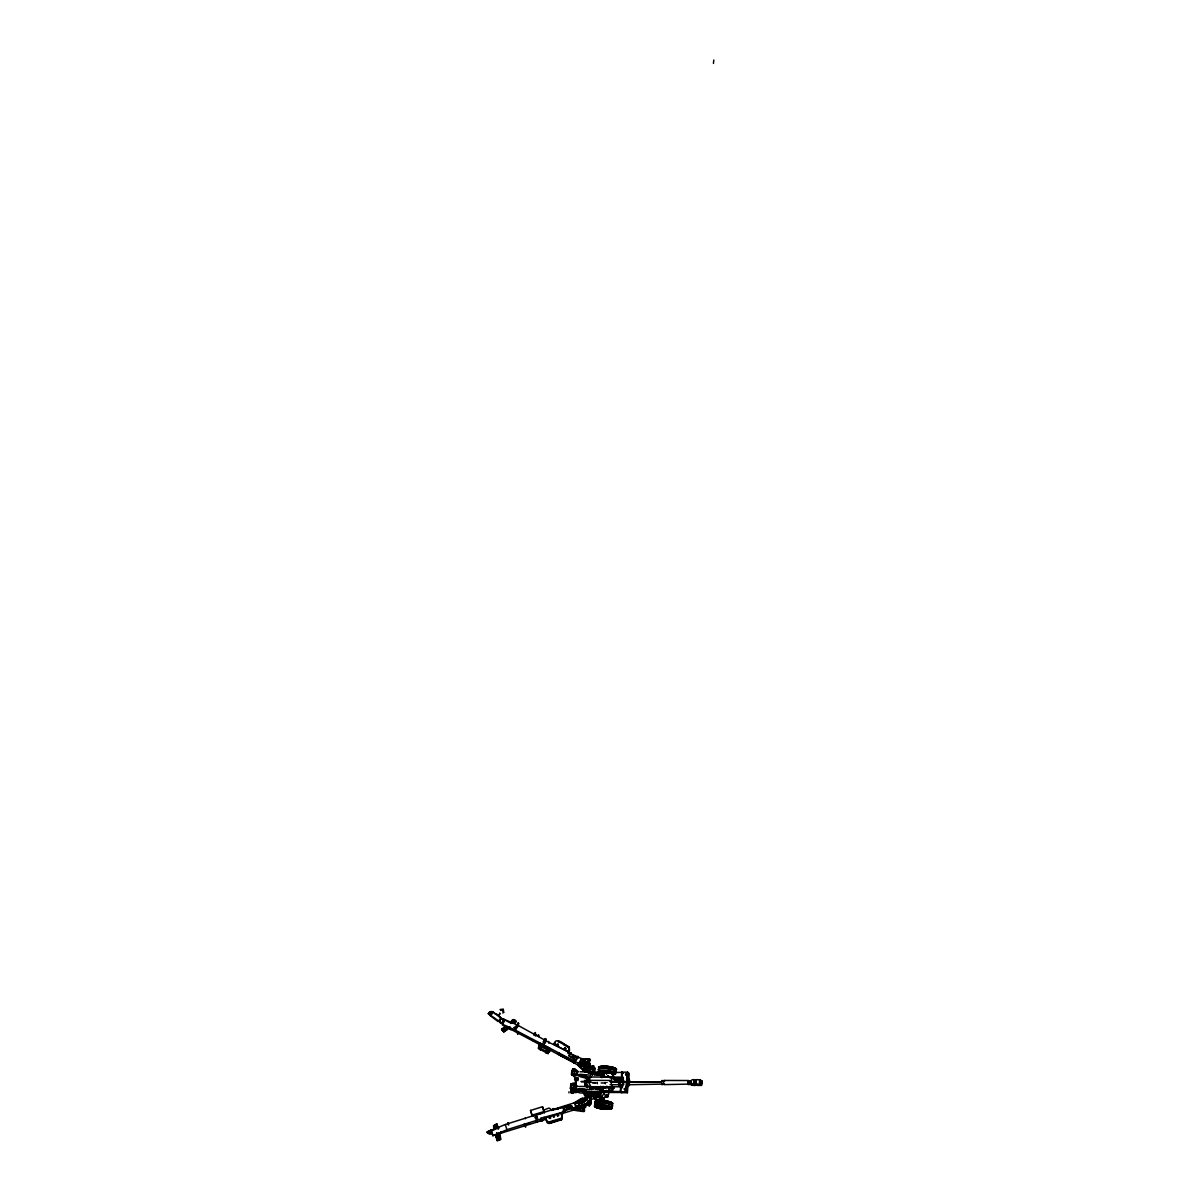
<?xml version="1.0" encoding="UTF-8"?>
<svg xmlns="http://www.w3.org/2000/svg" width="1201" height="1201" viewBox="0 0 1201 1201"><rect width="100%" height="100%" fill="white"/><g stroke="black" fill="none" stroke-linecap="round" stroke-linejoin="round"><path stroke-width="0.75" stroke-dasharray="5 3.75" d="M607.631 1082.326L605.844 1082.446M592.153 1083.077L608.877 1083.077M592.168 1082.867L608.892 1082.912M590.832 1082.416L599.419 1083.467M597.573 1083.647A11.785 11.5 -4.1 0 0 597.377 1082.131L597.437 1082.987A11.785 11.5 -4.1 0 1 597.603 1084.098A10.869 10.614 -4.1 0 0 597.708 1083.302L597.362 1082.476M597.693 1083.812L597.573 1082.266A10.869 10.614 -4.1 0 1 597.648 1083.662A10.869 10.614 -4.1 0 0 597.633 1083.107M604.929 1082.837A9.833 9.593 -4.1 0 1 605.199 1083.797M604.583 1082.416A9.833 9.593 -4.1 0 1 605.229 1084.293"/><path stroke-width="1.5" d="M588.925 1059.612L588.955 1060.933M589.361 1060.768L589.376 1059.747M494.106 1129.571L495.623 1128.204C492.95 1121.599 497.469 1128.67 494.121 1129.27M497.634 1135.876L495.698 1135.545L497.229 1134.344L495.743 1135.335M495.878 1135.696L496.208 1137.497M497.259 1140.665L500.817 1139.164L499.691 1133.249M625.541 1089.667L624.355 1089.532L625.601 1088.902L624.4 1088.451L624.82 1090.013M626.637 1075.045C624.1 1073.199 627.477 1075.526 625.601 1074.88M625.496 1074.009L626.697 1074.294M585.142 1065.617L585.247 1066.068A1.892 1.847 -4.1 0 1 586.043 1066.383L587.019 1067.104A20.612 20.117 -4.1 0 1 590.291 1069.686L590.712 1069.115A22.774 22.219 -4.1 0 1 587.709 1065.933L587.424 1065.452A8.332 8.137 -4.1 0 0 585.803 1064.461L585.292 1065.737M576.075 1087.671L576.195 1085.554L576.015 1087.596M577.065 1086.74A20.492 4.429 4.3 0 1 576.42 1086.365L575.985 1088.707L576.135 1086.89M579.993 1071.757L590.862 1072.103L590.832 1073.184M591.372 1088.436L591.357 1087.821M591.523 1087.46L591.492 1086.575L591.387 1087.43M591.898 1089.082L592.018 1087.49M592.543 1087.205L592.333 1088.722M592.543 1072.718L592.513 1073.154M592.934 1074.505L593.024 1072.838A2.897 2.837 -4.1 0 0 594.69 1070.376L594.705 1068.019L591.583 1069.46M593.354 1089.037L593.489 1087.325M593.624 1073.169L593.444 1073.649M594.06 1074.325L594.045 1073.664M594.015 1087.581L593.849 1088.601M594.435 1074.91L594.585 1072.898M595.471 1087.4L595.336 1088.917M596.462 1087.475L596.492 1088.932M596.372 1088.286L596.552 1087.475M596.912 1089.427L596.927 1088.962M596.912 1088.316L597.047 1088.031M597.467 1075.015L597.497 1074.325M597.993 1075.06L598.083 1074.37M598.023 1087.686L597.813 1089.607L598.008 1088.091M598.533 1074.625L598.533 1073.724M598.428 1088.992L598.503 1087.536M597.948 1088.556L598.503 1087.656L598.353 1089.322M598.999 1075.075L599.044 1073.229L598.894 1075.045M598.939 1089.022L598.999 1087.581L598.969 1088.556M599.569 1073.484L599.524 1073.289M600.05 1074.069L599.884 1075.315L599.99 1074.039M599.764 1089.667L599.824 1088.211M599.96 1087.971L599.809 1088.451M600.455 1075.015L600.53 1073.364L600.41 1074.685M602.572 1089.862C600.98 1090.328 598.984 1087.355 601.055 1088.526M601.025 1073.904L600.89 1075.405L600.98 1074.61M601.371 1074.49L601.476 1073.454L601.326 1075.195M575.864 1081.125L575.819 1083.182A3.153 0.976 -89.9 0 0 575.819 1083.902L570.775 1084.173L570.46 1088.496L571.316 1084.218M571.856 1092.099C573.327 1093.405 573.462 1085.269 571.841 1092.054M575.895 1083.302L575.654 1081.17A3.993 1.246 -89.9 0 1 575.804 1080.119L575.864 1080.269M589.361 1078.663L589.196 1082.972L590.637 1086.47M612.84 1086.77C608.532 1081.666 613.966 1076.501 613.921 1072.343M575.955 1079.924A3.558 1.111 -89.9 0 0 575.774 1080.66L575.654 1082.401A3.558 1.111 -89.9 0 0 576 1084.818M627.928 1077.882L627.162 1078.768L627.628 1078.063M568.313 1108.433C565.686 1104.785 574.513 1104.44 571.511 1108.223M567.908 1107.082L568.974 1108.883L572.051 1107.412M629.759 1081.485A3.348 1.036 -89.8 0 0 628.228 1079.594L628.153 1084.293L629.354 1084.158M575.444 1080.179L575.429 1078.618M577.696 1078.618L577.891 1080.735M577.666 1079.023L577.681 1079.789M581.254 1081.5L584.692 1081.425L585.548 1084.383L586.418 1083.918M586.253 1081.44L586.448 1080.33M586.719 1080.6L586.658 1082.671L586.884 1081.801M587.499 1079.083L587.589 1078.318M588.19 1080.33L588.31 1082.641L588.805 1081.365M614.011 1079.083L614.777 1080.75M616.278 1079.098L616.278 1080.014M618.95 1081.47L618.935 1081.26M618.575 1079.549L618.695 1078.483M619.866 1079.144C621.923 1080.134 615.678 1083.948 620.256 1084.908M594.705 1068.019L594.645 1069.731A2.897 2.837 -4.1 0 1 592.994 1072.193M599.239 1093.826L597.362 1094.126L598.233 1092.054M598.428 1094.426L599.449 1094.126M576.06 1079.654L575.864 1082.762M576.945 1072.748L576.87 1074.294L576.975 1073.454M577.08 1071.877L576.915 1072.778M578.897 1086.47L589.781 1086.5L589.751 1087.566M591.327 1088.722L591.282 1089.742L591.432 1088.797M594.99 1073.724L594.96 1074.85M596.417 1074.55L596.522 1073.829M596.342 1089.457L596.507 1088.691M596.987 1074.294L596.972 1075.105L597.047 1073.619M598.909 1074.715L599.074 1074.174M599.479 1074.895L599.434 1074.294M599.464 1088.121L599.374 1089.097M626.997 1086.665L626.907 1086.35M614.342 1072.673L615.663 1073.229A9.083 1.952 6.1 0 0 604.628 1070.646A8.857 1.907 6.1 0 0 598.638 1072.358M614.807 1072.523L615.212 1073.184M615.452 1074.249L614.086 1073.694M615.482 1073.964L615.002 1072.163L614.236 1073.739M572.382 1057.36L568.884 1055.919L570.205 1053.998L572.742 1055.169L571.826 1057.856L568.989 1055.544M577.216 1058.486C568.148 1050.89 576.33 1066.338 576.915 1057.465M584.497 1069.1L584.166 1070.271L583.296 1069.521M595.546 1073.514L595.546 1074.43M597.497 1088.526L597.497 1087.536L597.392 1088.346M599.839 1088.932L599.884 1088.436M575.925 1081.996L575.519 1081.951M590.742 1082.011L584.707 1081.2A4.008 1.246 -89.9 0 1 584.842 1080.254M592.934 1088.556L592.949 1087.46M594.405 1088.661L594.465 1087.881M595.906 1088.767L595.966 1087.986M597.513 1074.43L597.633 1073.109M597.467 1088.271L597.422 1089.352M600.275 1089.652L600.38 1088.376M701.939 1082.581L701.789 1080.825L700.874 1081.621M601.911 1089.592L600.38 1088.887M603.457 1074.054L601.491 1073.724L602.422 1074.069M575.639 1081.621L575.985 1080.78M490.128 1131.958L489.212 1132.348L489.873 1131.222M595.936 1088.241L595.891 1089.442L595.981 1088.661M597.963 1074.189L598.023 1073.514M597.437 1088.331L597.392 1089.412M599.449 1074.024L599.479 1075M600.05 1074.31L600.005 1074.775M575.279 1107.772L576.15 1110.61L582.8 1111.465L582.905 1108.613M571.511 1074.475C571.496 1060.348 584.917 1078.678 571.526 1074.159M573.658 1084.218C576.765 1084.323 568.598 1094.847 571.121 1085.974M571.136 1085.149L575.579 1084.743A20.492 4.429 4.3 0 0 577.906 1086.289M576.33 1074.73L576.66 1070.421L572.367 1070.196L571.781 1075.285L574.678 1075.15M573.793 1091.379L573.763 1089.968L571.181 1089.787L571.106 1092.174L573.688 1092.355L573.808 1090.478L571.211 1090.298M572.637 1071.457L572.727 1069.25L575.309 1069.43L575.414 1070.827M573.763 1089.968L573.748 1093.045L571.151 1092.865L571.181 1089.787M572.802 1088.481L573.748 1084.173M573.147 1088.181L573.297 1089.037M574.724 1070.872L574.108 1070.707M571.015 1085.103L573.658 1084.503L571.331 1084.638M577.696 1077.837L574.318 1076.727L574.378 1075.886M574.348 1075.12L574.498 1070.166M575.189 1071.112L575.309 1069.43M570.775 1084.173C579.903 1078.678 573.898 1096.663 575.609 1084.428M588.505 1102.578L586.508 1103.584A13.827 13.496 -4.1 0 1 584.286 1104.89L582.23 1104.965A1.937 1.892 -4.1 0 1 581.194 1103.284L581.329 1101.662A1.892 1.847 -4.1 0 0 582.215 1101.602L583.686 1101.332L583.401 1102.728A8.332 8.137 -4.1 0 1 581.554 1103.419L581.164 1102.158M585.878 1075.195L585.728 1077.192A20.492 4.429 4.3 0 1 577.321 1074.34L577.321 1074.34M589.496 1072.718L590.907 1073.078M588.25 1091.769C590.276 1092.249 586.553 1091.754 588.1 1091.889M591.342 1077.117L589.931 1077.387L589.841 1079.038M590.652 1091.889L606.985 1091.949M592.108 1072.508L608.637 1072.718C605.814 1071.877 612.48 1072.928 608.532 1071.742A5.81 1.246 6.1 0 0 602.962 1071.457M588.025 1094.681L595.005 1095.147L595.005 1093.27L586.283 1092.67L586.208 1093.616L595.726 1094.246L595.666 1093.405L580.023 1092.955L573.267 1090.733L570.46 1088.496M600.545 1086.32L600.71 1092.234L600.29 1091.469M601.806 1077.702L601.626 1071.787L604.749 1072.658L622.223 1072.373L623.469 1073.334M601.04 1091.814L600.95 1086.74M601.686 1077.042L601.626 1071.787M603.112 1086.335L603.277 1092.249L602.797 1091.424L620.782 1091.544L622.028 1092.505L587.139 1092.37L584.362 1089.517L579.498 1089.502M604.208 1071.787L603.788 1077.267L601.221 1077.252M600.92 1087.656L603.683 1086.77M605.544 1087.701L601.866 1088.316M606.55 1074.325L606.64 1073.274L603.022 1073.259M606.79 1090.913L608.427 1090.928M606.985 1087.235L606.64 1086.229L608.637 1087.235M608.141 1072.808L608.532 1071.742M608.862 1090.028L609.447 1087.926L609.252 1090.553M612.66 1088.301L612.42 1091.469M612.78 1087.521L612.78 1086.56M628.048 1084.503L627.417 1092.715L621.548 1092.7L620.286 1091.739L620.542 1088.256L622.764 1086.259L623.409 1077.627L621.502 1075.616L621.758 1072.148L627.628 1072.163L628.904 1073.124L628.739 1079.984M620.782 1091.544L621.127 1086.8L586.238 1086.68L587.484 1087.641M610.018 1078.018L623.109 1078.063L621.863 1077.117L622.223 1072.373M625.346 1089.502L624.43 1088.707M626.442 1074.88L626.502 1074.129M627.417 1092.715L626.156 1091.754L627.628 1072.163M626.952 1088.136L627.222 1084.563M627.477 1080.975L628.018 1073.814M627.072 1090.628L626.322 1091.529M626.682 1091.724L628.108 1080.074L629.534 1081.771M628.108 1080.99L628.633 1073.814L627.147 1073.154L625.796 1091.063L627.297 1091.724M696.04 1085.088L694.929 1085.479A6.14 1.321 4.3 0 1 692.707 1085.284L690.965 1084.803L691.716 1084.518A6.14 1.321 4.3 0 1 693.427 1084.338L693.968 1079.654L695.184 1079.804M693.623 1084.338L694.193 1079.654M693.833 1084.338L694.523 1079.684M694.914 1079.684L694.703 1084.413L694.628 1079.684M694.598 1084.398L695.034 1080.059M694.959 1084.263L695.694 1079.804M695.529 1084.233L695.949 1079.654L699.658 1079.774A5.239 1.126 4.3 0 1 700.919 1080.72L700.558 1085.404L697.015 1085.389L695.154 1083.918M696.1 1079.759L695.754 1084.443L699.297 1084.443A5.239 1.126 4.3 0 1 700.558 1085.404M699.297 1084.443L699.658 1079.774M700.513 1084.383L700.408 1079.654M701.639 1085.524L701.985 1080.84M585.337 1064.792L585.968 1067.134A4.384 4.279 -4.1 0 1 586.358 1069.31L587.589 1070.887A18.48 18.03 -4.1 0 1 589.511 1071.487L590.126 1071.532A18.721 18.27 -4.1 0 1 592.513 1072.733L593.669 1071.923L592.588 1069.415M594.93 1087.596L594.975 1088.601M690.62 1081.756L691.115 1080.54M575.744 1080.795L575.609 1081.831A3.993 1.246 -89.9 0 0 576.375 1086.019M592.483 1073.574L592.468 1073.033A2.897 2.837 -4.1 0 0 592.303 1072.313M594.93 1073.739L594.945 1073.514M595.501 1074.189L595.501 1074.415M596.462 1073.844L596.537 1073.078M595.876 1088.256L595.966 1087.445M597.062 1074.294L597.002 1074.52M598.443 1075.195L598.518 1074.385M598.458 1088.767L598.323 1089.637M591.387 1094.621L590.141 1094.712M701.879 1083.362L701.519 1084.353M576.09 1087.49L576.27 1088.361A20.492 4.429 4.3 0 0 584.662 1091.199M590.742 1074.385L590.652 1075.225L579.813 1074.249M589.661 1088.767L589.571 1089.622L578.732 1088.646M592.513 1072.703L592.363 1075.345L592.528 1074.219M596.026 1073.379L595.966 1075.015M599.419 1087.941L599.809 1089.337M516.43 1024.648L502.934 1018.793L502.453 1024.888L541.921 1045.726M543.257 1041.928C546.02 1042.993 543.798 1044.375 543.843 1040.862L545.074 1041.522M544.083 1042.588L544.518 1043.354C547.311 1040.847 544.203 1041.597 545.584 1041.477M576.885 1101.933L581.059 1099.32L580.488 1100.701M583.851 1069.025L584.347 1069.716L583.836 1068.905M584.917 1071.742L585.157 1069.566L587.889 1069.836L587.664 1071.862L584.932 1071.592M586.493 1099.275A18.48 18.03 -4.1 0 1 584.497 1099.485L584.752 1097.894L584.857 1099.335M594.435 1095.327L594.345 1098.48A7.671 7.491 -4.1 0 1 590.427 1099.095A2.897 2.837 -4.1 0 1 591.192 1101.617L590.922 1103.944L591.237 1102.248A2.897 2.837 -4.1 0 0 590.337 1099.681M599.839 1100.131C597.723 1098.72 604.899 1097.759 603.743 1101.002L603.758 1097.804L599.99 1097.429L603.848 1097.924L601.07 1096.873M713.439 63.413L713.799 60.05M614.011 1087.205C614.432 1086.049 613.05 1090.133 614.116 1087.34M627.117 1078.153L627.222 1078.663M496.103 1137.002L496.719 1138.908M546.44 1047.242C539.865 1041.327 544.744 1050.98 546.425 1047.197M564.56 1048.128L564.185 1049.149M564.17 1048.713L564.41 1049.524M565.881 1048.818L565.251 1049.719M575.789 1081.696L575.699 1081.546M576.06 1079.114L576.48 1077.898M585.172 1082.011L585.503 1080.57M614.086 1079.144L614.146 1078.273M616.353 1079.159L616.653 1077.807L617.119 1078.408M618.635 1079.204L618.905 1078.078M619.881 1080.945L620.076 1085.073M690.98 1080.795L690.635 1083.812M622.103 1081.47L621.923 1079.864M626.727 1086.965L626.487 1086.244M586.343 1094.892L585.518 1094.246L586.358 1093.946M692.392 1083.887L691.115 1083.918M588.31 1059.462L588.07 1061.354L589.571 1061.549L589.811 1059.657L588.31 1059.462L589.811 1059.762M588.025 1060.858L589.526 1061.053L589.766 1059.162L581.554 1058.847M546.17 1039.511L545.96 1038.715M570.79 1052.722C567.593 1053.397 573.087 1055.184 570.775 1052.646M580.548 1100.401L580.458 1099.666M581.164 1100.807L580.578 1100.641M572.036 1107.622L568.388 1108.523M503.504 1027.996C498.475 1029.812 506.597 1033.581 508.338 1027.531M505.246 1026.27L503.339 1027.846M510.17 1022.742L510.785 1021.766M511.416 1020.955L512.196 1022.471L510.755 1021.601M511.386 1021.706L511.986 1020.55L513.428 1021.42M512.512 1020.505C512.902 1017.652 518.457 1021.916 514.869 1022.922M518.577 1024.003L518.051 1023.057M575.849 1110.279L576.195 1109.154M591.327 1099.38L590.982 1097.023L591.327 1099.38A13.406 13.076 -4.1 0 1 590.156 1101.662M621.743 1079.894L621.397 1078.318L619.716 1079.038M621.232 1078.258L620.977 1079.189M577.291 1058.261L574.874 1056.31M614.567 1074.054L613.801 1072.388L612.765 1074.58L611.879 1073.394L614.131 1074.249M612.03 1088.676C609.568 1088.586 611.819 1087.19 613.156 1088.631M613.741 1088.541C610.198 1090.493 613.08 1085.299 613.501 1087.566M611.97 1087.911L613.005 1087.43M582.935 1069.866L584.091 1070.932L585.277 1069.445L584.121 1068.5L582.65 1070.556L582.89 1069.325L578.056 1064.807M583.386 1110.249L583.281 1109.784M583.506 1110.535L583.956 1109.739M584.031 1110.865L583.986 1110.054M573.823 1070.692L573.493 1068.905L574.498 1069.611M568.959 1092.82L568.959 1091.829M571.796 1074.79L574.393 1074.61L574.348 1068.86M571.856 1089.697C573.988 1091.003 570.37 1091.634 572.907 1089.877M572.937 1090.283L572.877 1089.502M587.484 1099.711L587.334 1099.891A22.774 22.219 -4.1 0 0 583.731 1102.353M575.084 1092.37L576.045 1091.964M584.497 1099.485L583.116 1099.395A4.384 4.279 -4.1 0 1 582.23 1101.542L582.245 1102.188M592.468 1067.299L593.084 1066.428L592.228 1066.818M593.189 1066.518L592.889 1067.674L592.333 1066.563M493.506 1126.148L493.716 1125.622M496.914 1140.064L496.568 1138.968M575.459 1078.648L575.97 1077.898M577.711 1078.648L578.342 1078.048M614.131 1078.783L614.251 1077.988M614.942 1080.194L614.822 1080.99M616.398 1078.798L616.789 1078.018L617.569 1079.114M617.059 1078.228L617.194 1080.194M587.619 1078.663L588.13 1078.483M587.124 1085.224L587.589 1085.374M588.115 1080.54L588.07 1082.086M690.425 1083.692C688.969 1087.551 688.819 1078.078 690.41 1081.621M542.642 1113.192L532.358 1116.299L530.527 1110.46L542.537 1106.752L543.618 1109.859M542.522 1106.827L544.338 1112.757L544.098 1111.541L532.103 1115.159M602.016 1091.784L600.515 1095.522L594.255 1097.113A2.972 2.912 -4.1 0 0 596.867 1099.485L599.719 1099.771L600.14 1095.897L600.2 1096.768M501.583 1029.332L504 1031.914L510.155 1026.93M600.395 1087.671L600.86 1088.436M588.28 1104.59L589.241 1104.199L588.175 1104.199M589.136 1103.944L588.94 1105.055L588.175 1104.335M502.994 1011.377L502.333 1009.816L500.712 1010.461M589.045 1059.612L588.805 1060.303M589.136 1060.303L589.121 1059.597M589.406 1060.078L588.58 1060.453M517.481 1033.325L518.111 1031.614L518.502 1033.28C517.121 1032.965 517.556 1032.109 517.751 1032.92M533.394 1041.237L533.634 1040.907M602.857 1098.345L601.04 1098.014M591.162 1097.384L591.177 1097.339A13.406 13.076 -4.1 0 1 589.526 1100.311L589 1100.972A13.781 13.451 -4.1 0 1 584.256 1104.575L582.2 1104.65A1.937 1.892 -4.1 0 1 581.179 1102.983L581.209 1102.923M587.364 1062.75L588.265 1058.922L584.977 1059.387M602.016 1075.075L602.992 1075.075M602.166 1087.46L601.266 1087.49M696.955 1083.752L696.16 1083.933M583.085 1099.47L584.437 1098.525A18.661 18.21 -4.1 0 0 590.937 1097.008M551.409 1110.249L550.358 1108.943A1.681 1.636 -4.1 0 0 548.437 1108.238L543.558 1110.144M617.134 1080.51L616.668 1081.215L616.413 1080.284M575.129 1106.842L579.197 1104.77M618.935 1079.189L620.842 1079.219M621.578 1086.274C619.881 1085.103 621.112 1087.01 622.298 1083.902M662.592 1084.113L626.787 1084.758M664.498 1084.023L663.793 1084.398L663.507 1082.311A3.468 1.081 -89.9 0 1 663.583 1081.455L664.093 1080.45L688.323 1080.525L688.834 1081.41M688.728 1084.098L664.093 1084.623M493.746 1127.664L495.232 1126.673M558.435 1045.395L558.09 1044.179M579.753 1063.44L581.239 1062.42L584.557 1064.011M596.732 1094.351L599.899 1093.826L597.362 1094.126M628.949 1084.158L627.973 1084.593M517.916 1034.106L518.397 1031.764M581.269 1102.773L582.215 1101.242A4.384 4.279 -4.1 0 0 583.07 1099.17M543.347 1119.362L541.576 1120.398M614.221 1073.063L613.095 1073.499M613.351 1074.294C611.609 1076.847 610.904 1070.902 613.201 1073.109M614.762 1073.454L614.101 1074.655L613.02 1074.189M612.255 1088.827C610.814 1091.289 609.538 1085.974 611.94 1087.415M497.439 1127.814L496.899 1123.761L498.535 1128.805M573.042 1056.31L572.742 1055.274M498.97 1133.083L500.847 1132.828M596.657 1094.516L595.891 1095.207A7.671 7.491 -4.1 0 1 586.553 1095.477M515.004 1027.936L513.833 1027.516L515.184 1027.696M574.048 1069.656L573.673 1069.16M571.916 1089.938L572.937 1089.772M589.946 1097.804A2.897 2.837 -4.1 0 1 589.901 1098.33L590.697 1099.275L586.613 1105.04A13.827 13.496 -4.1 0 1 584.392 1106.346M590.697 1099.275L590.111 1101.017M492.17 1133.609L492.83 1135.711L540.555 1120.968L540.945 1118.236L562.233 1112.321L562.984 1111.18L573.823 1107.757L580.338 1107.292L578.702 1102.098L574.694 1102.698L505.291 1124.511L487.216 1131.867L491.119 1130.111M540.555 1120.968L540.945 1118.236M585.277 1065.017L585.352 1064.882A1.937 1.892 -4.1 0 1 586.673 1063.47L588.685 1064.266A13.827 13.496 -4.1 0 1 590.592 1065.978L591.117 1067.194M503.204 1019.604L505.141 1020.114L502.393 1024.213L515.349 1030.173L517.151 1026.99M533.935 1035.232L533.814 1033.611L535.406 1032.53L535.436 1036.043L535.841 1034.451L534.34 1034.496M538.453 1034.827L537.252 1035.772L538.664 1036.538L539.054 1035.352M539.429 1046.251L539.324 1044.84L541.126 1045.861L542.041 1044.239M546.005 1052.541L540.465 1049.569L540.375 1048.233L545.915 1051.25L546.275 1053.232L545.704 1051.581L546.815 1049.584L541.291 1046.611L540.255 1050.019L539.684 1048.353L540.81 1046.371L540 1049.329L538.483 1048.518L539.294 1045.606M548.527 1047.707L547.611 1049.329L549.457 1050.274L549.232 1052.226L550.088 1048.548L540.525 1043.429L539.699 1046.341M538.483 1048.518L539.324 1044.84M541.126 1045.861L542.041 1044.194L542.131 1045.531L540.525 1043.429M543.272 1042.168L543.843 1040.862M544.593 1043.504L544.143 1042.723M543.858 1041.117L544.984 1040.967M544.774 1038.76L544.368 1039.526L546.08 1039.706M546.17 1051.821L547.296 1049.839L549.142 1050.83M548.617 1048.998L547.701 1050.695L547.611 1049.284M547.941 1052.346L548.857 1050.725L548.031 1053.637L546.38 1051.506L548.031 1053.637M550.088 1048.548L549.262 1051.521M558.405 1042.003C557.789 1037.844 571.241 1050.32 568.734 1046.566L569.004 1047.692L569.289 1046.882M558.3 1053.757L558.99 1053.157L559.561 1054.853L558.33 1054.193L559.561 1054.853M558.33 1054.193L558.99 1053.157M563.599 1056.58L561.392 1056.249L561.678 1055.124L574.618 1062.059L574.348 1063.185L572.577 1061.414M561.392 1056.249L561.678 1055.124M563.284 1057.255L563.569 1056.234M567.833 1051.836L569.064 1049.659A2.537 2.477 -4.1 0 0 568.073 1046.296L558.315 1041.072A2.537 2.477 -4.1 0 0 554.877 1042.048L553.646 1044.224L567.833 1051.836L567.953 1053.457M574.348 1063.185L574.618 1062.059M577.456 1056.415L576.69 1057.405L578.116 1058.156L577.906 1056.385M587.424 1068.545C575.955 1062.104 579.182 1064.897 577.891 1064.912M584.377 1068.38L582.95 1070.031L578.101 1065.512L578.206 1063.846M518.051 1025.399L549.022 1042.438L568.673 1051.866L569.169 1053.112L581.584 1058.621L585.247 1061.159L582.56 1065.933L578.882 1063.395L580.488 1060.303L588.94 1064.987L589.961 1063.335L581.554 1058.847M580.638 1060.273L581.584 1058.621M589 1065.752L589.991 1063.801L581.299 1059.312L587.664 1062.72M589.045 1066.413L589.961 1063.335M588.655 1072.733L590.937 1072.763L588.745 1073.124M593.669 1071.923L593.879 1072.403A13.406 13.076 -4.1 0 0 592.904 1069.175L592.528 1068.425A13.781 13.451 -4.1 0 0 588.67 1063.951M619.881 1085.614L619.446 1086.515L619.07 1084.923M606.55 1095.973C605.634 1098.99 610.333 1096.243 607.196 1095.597M587.244 1065.482L586.043 1066.383M503.699 1012.308L503.264 1009.095L500.021 1009.531M586.433 1094.321L585.503 1094.802L586.268 1094.546M598.714 1092.31L598.804 1093.375L598.879 1092.355M569.649 1054.523L570.715 1054.208M517.796 1024.183L514.809 1027.41L515.454 1027.981M518.352 1024.678L515.364 1027.906M576.57 1059.597L573.177 1058.546L574.288 1056.34M545.809 1117.726L546.56 1120.098A2.537 2.477 -4.1 0 0 549.728 1121.734L560.372 1118.506A2.537 2.477 -4.1 0 0 562.053 1115.414L561.317 1113.042L545.809 1117.726L546.665 1121.719A2.537 2.477 -4.1 0 0 549.187 1123.46L561.993 1118.927A2.537 2.477 -4.1 0 0 562.173 1117.035L561.437 1114.663L563.134 1113.237L562.984 1111.18M695.154 1079.969L696.085 1080.074M614.296 1078.228L615.062 1078.978M618.815 1078.378L619.416 1079.129M489.392 1132.243L490.008 1133.159M529.491 1124.136C529.416 1121.028 526.969 1124.932 529.326 1124.271M623.965 1084.263L622.959 1082.491L623.935 1080.525M517.631 1033.956L518.111 1031.614M582.635 1102.263C569.589 1102.698 575.684 1109.964 584.752 1104.274L585.412 1106.827L583.191 1107.502M550.553 1118.341L550.659 1117.245L549.473 1117.05M557.294 1114.708L557.534 1116.089M491.299 1014.545L492.68 1012.113A3.198 3.123 -4.1 0 0 488.432 1013.809L488.417 1013.464A3.198 3.123 -4.1 0 1 492.65 1011.767L502.889 1019.169A1.997 1.937 -4.1 0 0 500.096 1019.529A1.997 1.937 -4.1 0 0 500.457 1022.246L500.517 1022.982M557.054 1044.33L557.084 1045.591M587.829 1095.717L585.773 1099.05L587.874 1096.348M589.211 1105.881L590.892 1103.419L589 1102.008L587.304 1104.184L589.211 1105.881L590.907 1103.719M587.334 1104.485L589 1102.008M500.742 1018.208L498.1 1021.556L490.473 1015.851L493.056 1011.812L495.653 1014.395M499.901 1016.827L496.629 1014.154L499.631 1017.157M498.16 1015.521L500.337 1013.719L499.526 1013.059M595.291 1092.234L594.03 1092.34M518.817 1023.687L518.201 1022.817M582.905 1069.37L584.061 1070.331L582.905 1069.49L584.317 1067.674M584.061 1070.436L585.247 1068.95L584.091 1068.004L585.247 1068.95M596.492 1094.396L595.891 1095.207L598.233 1095.147M500.682 1132.843L500.682 1132.648M583.956 1110.835L583.251 1110.324M574.363 1069.325L573.447 1069.43M572.051 1091.063L572.907 1091.018M592.348 1066.863L593.099 1066.728M518.472 1025.789L515.484 1029.002M572.832 1092.97L571.976 1092.91L572.847 1092.625M572.832 1092.67L572.036 1092.85M592.799 1073.514L593.594 1072.148M588.31 1104.244L589.06 1104.139M586.223 1065.752L587.019 1065.422M503.684 1012.323L502.739 1013.028M584.332 1070.136L584.317 1069.355M514.403 1022.381L515.83 1021L514.553 1020.219L510.875 1023.342M489.468 1131.357L489.212 1132.348M507.197 1026.465L502.393 1030.788L507.302 1026.63M510.98 1023.507L514.553 1020.219M503.654 1031.974L509.104 1027.35M601.896 1107.217L604.028 1107.262M549.457 1116.99L549.187 1118.221L550.178 1118.506M557.309 1114.783L558.345 1114.603M558.3 1045.501L557.264 1045.651M512.872 1019.634L511.716 1020.64M607.226 1095.642L602.647 1098.269M605.124 1097.459L607.241 1095.852A10.269 10.028 -4.1 0 0 608.862 1093.766M603.007 1073.919L602.301 1073.904M602.241 1074.685L603.863 1075.345M603.608 1074.009L601.521 1073.559M603.548 1074.955L602.587 1074.7M600.32 1089.172L601.866 1089.097M600.98 1089.247L601.881 1089.307M602.452 1089.457L601.611 1089.217M589.526 1094.111L591.222 1094.696M589.496 1094.426L590.261 1094.351M593.744 1072.643L593.624 1072.688A18.661 18.21 -4.1 0 0 587.529 1069.926L586.553 1069.521M601.311 1075.736L603.803 1076.111L601.356 1075.706M573.988 1102.968L579.693 1099.485L580.729 1101.377M587.229 1066.953L587.424 1065.452M601.371 1088.091L600.47 1088.166M614.402 1078.063L614.972 1079.053M579.693 1099.651L581.029 1098.825L581.9 1100.521L580.578 1101.227L581.9 1100.401L582.065 1098.239L584.797 1098.51M580.608 1101.722L581.93 1100.897L581.059 1099.32M560.732 1119.077L561.573 1119.767L560.762 1119.347M688.323 1080.525L687.813 1081.516A3.468 1.081 -89.9 0 0 687.738 1082.371L688.323 1084.683M501.898 1028.957L503.519 1029.587M494.662 1125.142L496.328 1123.986L497.845 1128.955M587.214 1071.877L587.98 1071.877M585.563 1094.621L586.373 1094.817M588.61 1072.913L589.511 1073.033M607.826 1076.096C611.744 1076.787 604.809 1076.576 608.261 1076.081M607.466 1091.154L606.325 1090.478L608.487 1090.973M593.534 1065.662L591.402 1066.968L593.534 1065.662L594.735 1068.41M536.907 1121.929C539.039 1120.428 534.505 1119.722 536.096 1121.734M564.845 1112.111L564.005 1112.126M572.442 1109.844L572.772 1108.178L571.226 1108.643L572.637 1109.679M489.858 1131.207L487.246 1132.378L489.843 1131.042M496.118 1129.015L491.164 1130.636L491.074 1129.856L492.005 1133.098A3.198 3.123 -4.1 0 1 487.441 1132.663L487.231 1132.198M493.551 1125.622L496.553 1124.406M496.749 1137.872L498.04 1137.407M497.154 1139.419L498.43 1138.938M557.234 1044.27L558.285 1044.375M564.575 1048.188L565.431 1048.173M541.246 1119.512L543.437 1119.662L541.591 1120.908M572.021 1075.375L572.111 1070.661L574.648 1070.406M564.725 1110.355L563.824 1109.904L567.352 1109.364L567.037 1107.247L563.524 1107.712L567.037 1107.337M576.21 1109.154L585.382 1106.361L585.457 1107.472L580.098 1109.093M541.786 1121.058L542.897 1120.398L541.741 1120.428M492.83 1135.711L506.927 1129.706L540.435 1119.182M566.947 1109.559L567.457 1108.598M598.683 1092.73L600.08 1092.505L597.633 1092.385M600.44 1088.016L602.887 1088.436M574.438 1103.103L582.35 1100.701M585.247 1105.956L576.315 1108.658M536.006 1116.465L536.982 1116.78L536.081 1116.555M536.922 1117.996L537.538 1118.536L535.601 1118.656L535.226 1117.245L536.562 1116.84M537.372 1118.071L536.787 1118.792M600.86 1105.551L602.076 1106.091M601.566 1106.496L601.671 1105.851A5.074 1.096 6.1 0 1 608.412 1107.742A5.074 1.096 6.1 0 1 600.905 1107.847M540.795 1119.993L543.362 1119.557M541.306 1120.458L542.687 1119.737L541.531 1119.767M582.665 1101.212L583.326 1101.182A20.612 20.117 -4.1 0 0 587.064 1099.185L587.439 1099.41M553.751 1108.583C551.86 1108.913 554.337 1109.394 552.97 1109.709M507.993 1124.541L508.293 1122.68M552.82 1109.544L553.811 1108.778M555.748 1109.349L566.121 1106.046M567.818 1105.701L569.89 1105.07M578.702 1102.098L582.26 1101.032M576.24 1102.983L582.215 1101.692A1.892 1.847 -4.1 0 1 581.374 1101.842M566.302 1106.331L551.229 1110.505M537.357 1118.101L535.601 1118.656M564.425 1112.231L564.995 1110.61L563.629 1111.706M571.226 1108.718L572.772 1108.178M524.146 1124.271L525.798 1123.761L525.483 1125.622L524.146 1124.271L525.603 1127.244L525.798 1123.776M545.93 1119.347L541.005 1120.323M563.134 1113.237L573.988 1109.964L575.279 1110.475L575.129 1108.283M583.206 1107.667L585.427 1106.992M561.377 1119.167L550.433 1122.47M555.357 1120.788L556.093 1121.419L555.883 1120.563M561.498 1119.377L550.403 1122.214M602.377 1088.556L601.085 1088.091M587.229 1066.908L586.208 1066.638M576.03 1092.55L576.915 1092.294L576 1092.009M604.148 1107.922L603.683 1107.953M573.402 1069.16L573.868 1069.16M691.806 1079.909L692.061 1079.849A6.14 1.321 4.3 0 1 693.773 1079.669L693.968 1079.654M500.577 1132.453L501.838 1132.423L501.177 1132.798M572.352 1070.586L576.63 1070.737A20.492 4.429 4.3 0 0 578.176 1071.892M508.894 1027.681L510.035 1028.431M695.169 1084.053L697.105 1085.164L694.673 1084.053M618.545 1080.945L618.68 1080.209M536.907 1121.869L536.081 1121.659M564.275 1049.284L565.251 1049.659M504.555 1026.81L506.071 1027.666M604.028 1073.169L602.016 1073.154M576.75 1070.932L578.161 1071.472M572.096 1092.054L572.637 1092.084M573.508 1088.601L570.7 1088.797L573.132 1088.496M575.594 1083.572L575.699 1082.641M602.467 1074.685L601.416 1074.67L602.181 1074.835M601.176 1105.836L602.076 1105.851M627.628 1076.531L627.132 1075.24M581.239 1081.711L584.677 1081.636M603.007 1107.877L601.956 1107.652M611.189 1082.011L661.376 1081.996L662.036 1080.42L662.682 1081.516M592.093 1072.718L610.919 1073.018M613.861 1073.078C601.07 1069.265 599.915 1079.969 613.621 1076.351M578.942 1075.39L585.412 1075.405L588.22 1077.943L585.412 1075.405M580.263 1076.351L586.673 1076.366M603.878 1076.997L613.561 1077.087M586.959 1076.982L621.863 1077.117M619.896 1078.258L621.563 1078.513M575.099 1078.798C574.964 1082.807 573.462 1076.081 576.645 1078.813M694.974 1080.014L695.995 1080.014M629.129 1081.771L628.949 1080.059M589.136 1080.375L611.279 1080.45M620.947 1080.705L622.283 1080.705M586.403 1081.215L588.145 1081.215M587.034 1081.696L588.79 1081.696M609.868 1081.561L618.68 1081.38M585.187 1081.801L590.757 1081.816M611.204 1081.861L661.376 1081.996L662.096 1084.848M618.56 1084.143L619.896 1084.143M610.063 1084.713L623.064 1084.743M628.468 1080.179L628.303 1079.639A3.348 1.036 -89.8 0 0 628.048 1084.893L628.588 1084.833M620.407 1084.923L621.908 1085.659M619.281 1086.335L620.617 1086.335M609.898 1087.505L603.247 1087.43L603.007 1090.703L612.54 1090.778M602.001 1087.686L609.297 1087.716M579.197 1090.463L585.608 1090.478L587.139 1092.37M606.04 1090.958L609.538 1090.973M578.462 1091.154L579.693 1091.154L578.447 1090.913M585.878 1091.424L600.59 1091.469M620.286 1091.739L626.156 1091.754M590.637 1092.099L607.181 1092.099M602.106 1074.535L602.962 1074.595M627.432 1076.006L628.243 1075.856L627.507 1075.631M601.025 1105.536L601.311 1105.686A5.81 1.246 6.1 0 1 609.147 1107.742A5.81 1.246 6.1 0 1 600.56 1107.877A4.113 0.886 6.1 0 1 602.196 1106.556A4.113 0.886 6.1 0 1 607.286 1108.148A4.113 0.886 6.1 0 1 600.47 1107.862M572.036 1074.37L576.36 1074.415A20.492 4.429 4.3 0 0 588.67 1078.588M571.015 1088.286L575.309 1088.421A20.492 4.429 4.3 0 0 576.855 1089.592L577.621 1089.968A20.492 4.429 4.3 0 0 580.653 1091.063L581.885 1091.409A20.492 4.429 4.3 0 0 587.619 1092.595M570.985 1088.391L575.279 1088.737M582.89 1109.139C585.082 1107.577 585.292 1113.042 582.785 1111.3M575.504 1109.544L584.256 1110.91M575.354 1069.941L572.727 1069.25M572.772 1069.956L575.354 1070.136M571.496 1074.34L574.318 1076.727M571.226 1090.493L573.823 1090.673M595.261 1092.73L587.019 1092.475M573.643 1091.649L571.06 1091.469L571.151 1092.865M571.091 1091.994L573.673 1092.174M590.442 1094.291L591.568 1094.516M575.925 1092.535L575.234 1092.46M582.845 1106.872L584.407 1106.631A13.781 13.451 -4.1 0 0 589.151 1103.013M595.441 1094.381L594.69 1095.252L589.466 1094.742M603.848 1098.059L594.255 1097.113A7.671 7.491 -4.1 0 0 595.951 1096.078M582.08 1098.405L584.812 1098.675M603.938 1107.232L604.959 1107.547M588.28 1059.072L589.766 1059.162M627.523 1076.156L627.432 1077.237M626.322 1092.054L625.556 1092.34M602.317 1106.226L602.061 1106.166A5.074 1.096 6.1 0 0 599.809 1107.938A5.074 1.096 6.1 0 0 608.231 1108.283A5.074 1.096 6.1 0 0 601.941 1106.316L602.061 1106.166M600.47 1096.663L600.95 1096.903M591.087 1099.065L591.207 1099.095A18.661 18.21 -4.1 0 1 590.457 1099.32M601.281 1106.091L601.701 1105.926A5.074 1.096 6.1 0 0 599.854 1107.577M611.849 1073.604L613.156 1073.934M610.754 1088.136L612.06 1088.466M597.377 1093.811L598.428 1094.111M505.141 1020.114L502.934 1018.793M664.093 1080.45L664.603 1081.35M557.519 1116.029L558.78 1115.534L558.345 1114.528M588.25 1063.951L586.688 1063.786A1.937 1.892 -4.1 0 0 585.322 1065.212M589.901 1071.862L589.526 1071.727A18.48 18.03 -4.1 0 0 587.619 1071.127M515.349 1030.173L578.882 1063.395M563.975 1044.81L569.004 1047.692M533.814 1033.611L535.331 1034.421M587.92 1062.84L590.006 1063.966M506.642 1020.925L509.659 1022.531M586.448 1066.533L579.663 1062.014M578.672 1064.476L587.229 1069.055M561.708 1055.694L574.663 1062.63M561.362 1055.679L563.254 1056.7M574.303 1062.615L563.419 1056.505M587.274 1069.686L584.812 1068.35M550.133 1050.139L579.738 1065.978M584.452 1068.635L587.304 1070.166M539.009 1045.395L540.81 1046.416M538.393 1047.227L539.895 1048.038M491.359 1012.683C488.612 1011.602 491.599 1015.851 491.434 1012.503M490.413 1015.16L500.457 1022.246A1.997 1.937 -4.1 0 0 503.639 1020.88A1.997 1.937 -4.1 0 0 500.907 1018.838A1.997 1.937 -4.1 0 0 500.457 1022.186M493.536 1126.898L494.347 1128.685M497.154 1140.695L500.156 1139.224L499.015 1133.414M565.431 1048.098L565.881 1048.893M588.13 1101.272L590.877 1103.314M621.758 1072.148L623.034 1073.109M621.127 1086.8L622.388 1087.761M601.731 1072.298L602.482 1072.643M588.58 1073.214L587.319 1072.253L602.031 1072.298A5.074 1.096 6.1 0 1 602.196 1072.073M602.932 1087.671L600.65 1086.74M584.362 1089.517L585.608 1090.478M488.417 1013.464L490.473 1015.115M510.275 1028.972L508.593 1027.335A2.492 2.432 -4.1 0 0 511.956 1029.272M488.432 1013.809L490.458 1015.671M503.94 1027.786L504.855 1028.702M490.128 1013.239C492.875 1014.305 489.888 1010.071 490.053 1013.404M568.719 1048.293L569.289 1049.089M585.728 1068.184L586.073 1068.59A4.384 4.279 -4.1 0 1 586.463 1070.782A4.384 4.279 -4.1 0 0 586.088 1068.875L585.743 1068.455M536.832 1116.75L537.538 1118.536M603.998 1093.586L606.19 1096.663M571.601 1105.911L567.893 1107.082M701.354 1084.203L700.784 1082.762M591.718 1067.959L592.378 1069.01M586.523 1069.746L586.343 1069.01A4.384 4.279 -4.1 0 0 585.938 1066.818L585.247 1066.068M530.542 1110.37L532.358 1116.299M590.066 1098.81L590.742 1099.906M601.191 1097.023L601.416 1098.209M591.372 1066.668L592.573 1069.115M690.86 1084.173L690.56 1082.551L690.65 1083.557M587.514 1084.668L587.604 1085.584M543.528 1110.099L544.353 1112.681M525.227 1117.951L525.377 1118.762M507.978 1122.77L508.308 1123.566M569.289 1049.104L569.394 1049.389A2.537 2.477 -4.1 0 1 569.184 1051.28M507.948 1124.466L507.828 1124.016M601.281 1097.324L601.416 1098.36M584.812 1105.055L585.457 1107.472M574.694 1102.698L575.174 1104.199M575.759 1106.091L576.33 1107.892M558 1109.334L557.774 1108.163M552.79 1109.093L553 1110.144M552.415 1108.988L552.7 1110.249M555.357 1120.728L555.493 1121.194M549.788 1122.41L549.998 1123.265L561.573 1119.767M505.291 1124.511L506.927 1129.706M492.77 1135.02L491.194 1130.501M508.368 1123.686L508.729 1124.977M586.103 1066.593L586.043 1066.233A1.892 1.847 -4.1 0 0 585.247 1065.978M499.226 1134.615L500.562 1139.734M496.824 1132.813L498.835 1140.47L496.659 1132.798M617.179 1078.213L617.239 1079.068M575.97 1080.134L576.06 1079.384M582.68 1106.827L582.95 1109.319M595.005 1093.27L595.005 1095.147M587.814 1069.776L587.664 1071.862M584.752 1104.274L584.857 1105.716M573.823 1107.757L573.988 1109.964M568.673 1051.866L568.824 1053.923M564.29 1044.45L563.96 1044.75M563.704 1044.315L559.171 1041.883M562.233 1112.321L562.383 1114.378M561.317 1113.042L561.437 1114.663M554.352 1115.144L554.472 1116.765M549.457 1050.274L549.548 1051.671M548.722 1041.432L548.842 1043.219M553.826 1115.309L553.931 1116.93M553.301 1115.459L553.421 1117.08M548.046 1047.452L547.131 1049.073L541.606 1046.116L542.507 1044.45L542.612 1045.786M544.984 1117.741L545.119 1119.587M544.038 1117.26L544.173 1119.092M536.126 1117.05L535.226 1117.245M596.927 1100.371A2.972 2.912 -4.1 0 1 594.315 1097.984M585.638 1078.528A4.008 1.246 -89.9 0 1 586.568 1079.083M587.034 1083.918A4.008 1.246 -89.9 0 1 585.563 1086.32A4.008 1.246 -89.9 0 1 584.647 1081.966M629.264 1084.023A3.348 1.036 -89.8 0 1 627.643 1084.893A3.348 1.036 -89.8 0 1 627.808 1079.594A3.348 1.036 -89.8 0 1 629.354 1081.47M629.669 1084.038A3.348 1.036 -89.8 0 1 628.048 1084.893M554.982 1043.669A2.537 2.477 -4.1 0 1 555.372 1043.159M512.512 1028.762A2.492 2.432 -4.1 0 1 508.518 1027.2M502.483 1023.237A1.997 1.937 -4.1 0 1 500.141 1020.265M502.483 1019.649A1.997 1.937 -4.1 0 1 503.309 1020.25M586.719 1097.729A7.671 7.491 -4.1 0 1 583.641 1092.85M600.23 1097.264A9.833 9.593 -4.1 0 0 604.298 1092.94A13.346 13.016 -4.1 0 0 604.643 1092.46M596.372 1098.48A9.833 9.593 -4.1 0 1 594.345 1098.48M604.673 1067.058A4.113 0.886 6.1 0 1 607.541 1067.073M602.662 1067.194A5.134 1.096 6.1 0 1 608.847 1067.028M612 1067.854A5.134 1.096 6.1 0 1 612.525 1068.169M601.941 1072.718A5.134 1.096 6.1 0 1 602.091 1072.448M603.382 1072.073A5.134 1.096 6.1 0 1 608.291 1072.268M598.969 1071.697A8.407 1.801 6.1 0 1 612.9 1072.268M599.554 1067.869A8.407 1.801 6.1 0 1 607.466 1066.368A8.407 1.801 6.1 0 1 615.708 1069.46M599.104 1068.109A8.857 1.907 6.1 0 1 608.577 1066.668A8.857 1.907 6.1 0 1 615.257 1070.181M603.427 1067.104A5.81 1.246 6.1 0 1 605.995 1067.043M611.594 1067.914A5.81 1.246 6.1 0 1 612.54 1068.274M615.573 1073.048A8.857 1.907 6.1 0 0 604.703 1070.616A9.083 1.952 6.1 0 0 598.413 1072.433M598.653 1070.466A9.053 1.952 6.1 0 1 608.352 1068.98A9.053 1.952 6.1 0 1 615.182 1072.583M599.494 1068.59A9.053 1.952 6.1 0 1 611.744 1069.085A9.053 1.952 6.1 0 1 615.227 1072.103M598.714 1070.001A9.053 1.952 6.1 0 1 598.638 1068.98M598.894 1068.019A9.083 1.952 6.1 0 1 608.622 1066.533A9.083 1.952 6.1 0 1 615.467 1070.151M603.472 1071.712A5.074 1.096 6.1 0 1 608.322 1071.908M606.43 1106.767A4.113 0.886 6.1 0 1 604.613 1106.812M602.497 1106.601A4.113 0.886 6.1 0 1 599.404 1105.43M606.37 1101.557A5.134 1.096 6.1 0 1 607.436 1101.842M595.831 1102.173A8.407 1.801 6.1 0 1 596.567 1100.867M597.858 1100.611A8.407 1.801 6.1 0 1 607.931 1101.332A8.407 1.801 6.1 0 1 611.985 1103.764M594.99 1106.451A8.407 1.801 6.1 0 1 605.394 1105.731A8.407 1.801 6.1 0 1 610.663 1108.913M609.357 1109.154A8.407 1.801 6.1 0 1 595.306 1106.947M597.257 1107.757A8.857 1.907 6.1 0 1 596.552 1105.1A8.857 1.907 6.1 0 1 608.322 1105.941A8.857 1.907 6.1 0 1 611.069 1108.733M601.236 1108.643A8.857 1.907 6.1 0 1 599.104 1108.238M599.359 1107.547A5.81 1.246 6.1 0 1 601.311 1105.671M595.035 1101.887A8.857 1.907 6.1 0 1 605.98 1101.122A8.857 1.907 6.1 0 1 611.534 1104.485M594.975 1104.304A9.053 1.952 6.1 0 1 604.673 1102.818A9.053 1.952 6.1 0 1 611.504 1106.406M594.93 1104.77A9.053 1.952 6.1 0 1 603.442 1103.149A9.053 1.952 6.1 0 1 612.315 1106.496M601.176 1108.763A9.083 1.952 6.1 0 1 594.84 1105.581A9.083 1.952 6.1 0 1 607.06 1105.686A9.083 1.952 6.1 0 1 611.264 1108.853M609.853 1109.123A9.083 1.952 6.1 0 1 605.844 1109.229M595.156 1102.323A9.083 1.952 6.1 0 1 604.884 1100.837A9.083 1.952 6.1 0 1 611.744 1104.44M605.259 1101.647A5.81 1.246 6.1 0 1 606.655 1101.902M491.99 1132.933A3.198 3.123 -4.1 0 1 487.441 1132.498M491.96 1132.423A3.198 3.123 -4.1 0 1 487.396 1131.988M501.973 1131.762A2.492 2.432 -4.1 0 1 500.247 1132.543M498.325 1128.475A2.492 2.432 -4.1 0 1 498.835 1128.069M501.988 1131.958A2.492 2.432 -4.1 0 1 500.262 1132.738M589.631 1095.928A2.897 2.837 -4.1 0 1 589.601 1098.42M628.558 1078.168L628.573 1078.048M563.329 1108.313L563.839 1110.054L563.344 1108.208M619.371 1085.599L619.371 1085.599M627.928 1086.56L627.943 1086.455M591.327 1095.522L589.676 1095.447L591.327 1095.567M574.093 1090.343L577.726 1090.643L574.093 1090.343M606.355 1095.117C607.09 1098.87 609.538 1092.895 606.355 1095.117M603.683 1100.161L604.809 1100.296L603.728 1100.131M602.181 1072.868L603.247 1072.958L602.226 1072.838M601.956 1075.826L603.022 1075.916L602.091 1075.781M600.875 1090.328L601.941 1090.418L600.92 1090.298M577.621 1091.048L579.317 1091.214L577.621 1091.048M510.785 1029.572L509.825 1028.792L510.785 1029.572M600.275 1090.208L602.722 1090.628L600.275 1090.208"/></g></svg>
